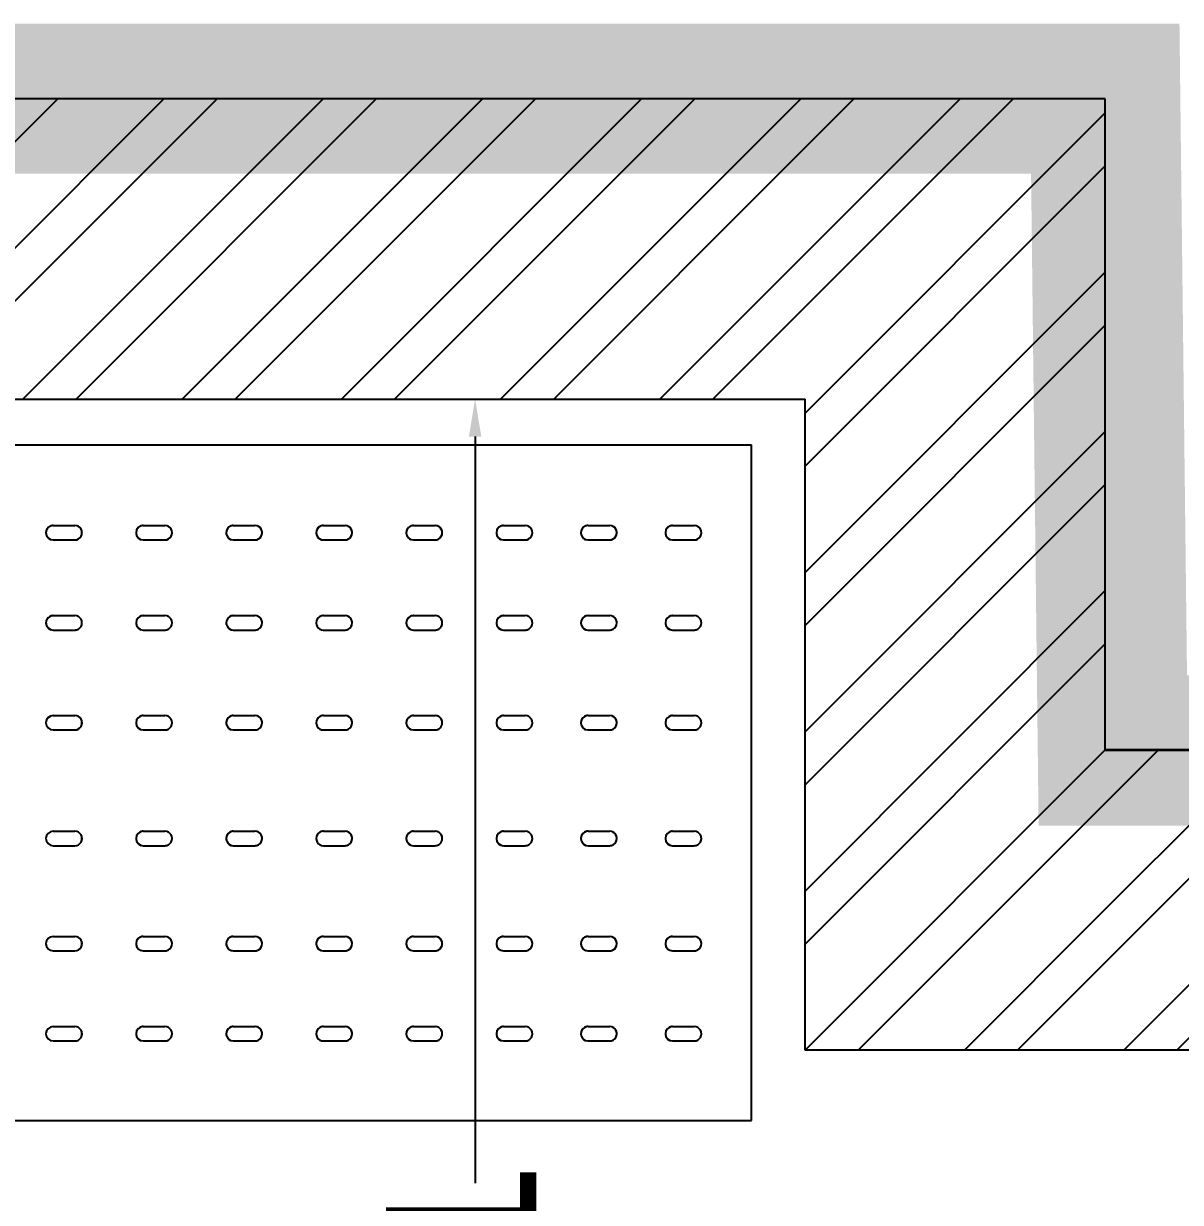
# Model space of a CAD drawing. Extents: x -2975 to 7327, y -1166 to 1029.
# Drawn here: x 774 to 851, y 864.2 to 942.7 of the extents above; entities that cross this region are included whole.
import ezdxf

# ---------------------------------------------------------------- set-up
doc = ezdxf.new("R2010")
doc.units = 0
doc.header["$PDMODE"] = 34
doc.linetypes.add('XR-Mince$0$Anchor Stor (Ground Floor Plan ) Xref$2$Retail Building ( Ground Floor ) Xref$0$HIDDEN', pattern=[0.375, 0.25, -0.125])
doc.linetypes.add('XR-Mince$0$LOWER LEVEL GROUND FLOOR$0$DASHDOT', pattern=[25.4, 12.7, -6.35, 0, -6.35])
for name, color, linetype in [('E-TEXT-LIGHTING', 7, 'Continuous'), ('M-FIRE FIGHTING-2 INCH', 1, 'Continuous'), ('XR-Mince$0$004-002-APX-LVL-02-ZONE08$0$A-WALL-FULL', 8, 'Continuous'), ('XR-Mince$0$D2-03-04 PLAN$0$A-SECT-004L', 8, 'Continuous'), ('XR-Mince$0$EQUIPMENT', 15, 'Continuous'), ('XR-Mince$0$EQUIPMENTS', 15, 'Continuous'), ('XR-Mince$0$fur dashed', 15, 'XR-Mince$0$Anchor Stor (Ground Floor Plan ) Xref$2$Retail Building ( Ground Floor ) Xref$0$HIDDEN'), ('XR-Mince$0$hatch-wall', 8, 'Continuous'), ('XR-Mince$0$lease line', 8, 'Continuous'), ('XR-Mince$0$TAXT', 8, 'Continuous')]:
    doc.layers.add(name, color=color, linetype=linetype)
doc.styles.get("Standard").update_dxf_attribs({"font": 'arial.ttf'})
doc.dimstyles.new('ISO-25', dxfattribs={"dimtxt": 10, "dimasz": 2.5, "dimexe": 1.25, "dimexo": 0.625, "dimtad": 0, "dimtxsty": 'Standard', "dimcen": 2.5, "dimadec": 0, "dimazin": 0, "dimtfac": 1, "dimtix": 1, "dimtmove": 0, "dimatfit": 3, "dimfxl": 1, "dimarcsym": 0})
pattern_1 = [(45, (8569.7315, 21091.42), (-5.3033009, 5.3033009), []), (45, (8573.267, 21091.42), (-5.3033009, 5.3033009), [])]

# ---------------------------------------------------------------- blocks, each defined once
blk = doc.blocks.new('XR-Mince$0$A$C27630E02')
at = {"layer": 'XR-Mince$0$EQUIPMENT'}
for p, q in [((0, 1.2), (0, 0)), ((0.45, 1.2), (0.45, 0)), ((0.05382, 0.46513), (0.05382, 0.45073)), ((0.05382, 0.46513), (0.05382, 0.45073)), ((0.06342, 0.46513), (0.06342, 0.45073)), ((0.06342, 0.46513), (0.06342, 0.45073)), ((0.11382, 0.46513), (0.11382, 0.45073)), ((0.11382, 0.46513), (0.11382, 0.45073)), ((0.12342, 0.46513), (0.12342, 0.45073)), ((0.12342, 0.46513), (0.12342, 0.45073)), ((0.18035, 0.46513), (0.18035, 0.45073)), ((0.18035, 0.46513), (0.18035, 0.45073)), ((0.18995, 0.46513), (0.18995, 0.45073)), ((0.18995, 0.46513), (0.18995, 0.45073)), ((0.25738, 0.46513), (0.25738, 0.45073)), ((0.25738, 0.46513), (0.25738, 0.45073)), ((0.26698, 0.46513), (0.26698, 0.45073)), ((0.26698, 0.46513), (0.26698, 0.45073)), ((0.32742, 0.46513), (0.32742, 0.45073)), ((0.32742, 0.46513), (0.32742, 0.45073)), ((0.33702, 0.46513), (0.33702, 0.45073)), ((0.33702, 0.46513), (0.33702, 0.45073)), ((0.38742, 0.46513), (0.38742, 0.45073)), ((0.38742, 0.46513), (0.38742, 0.45073)), ((0.39702, 0.46513), (0.39702, 0.45073)), ((0.39702, 0.46513), (0.39702, 0.45073)), ((0.05382, 0.40513), (0.05382, 0.39073)), ((0.05382, 0.40513), (0.05382, 0.39073)), ((0.06342, 0.40513), (0.06342, 0.39073)), ((0.06342, 0.40513), (0.06342, 0.39073)), ((0.11382, 0.40513), (0.11382, 0.39073)), ((0.11382, 0.40513), (0.11382, 0.39073)), ((0.12342, 0.40513), (0.12342, 0.39073)), ((0.12342, 0.40513), (0.12342, 0.39073)), ((0.18035, 0.40513), (0.18035, 0.39073)), ((0.18035, 0.40513), (0.18035, 0.39073)), ((0.18995, 0.40513), (0.18995, 0.39073)), ((0.18995, 0.40513), (0.18995, 0.39073)), ((0.25738, 0.40513), (0.25738, 0.39073)), ((0.25738, 0.40513), (0.25738, 0.39073)), ((0.26698, 0.40513), (0.26698, 0.39073)), ((0.26698, 0.40513), (0.26698, 0.39073)), ((0.32742, 0.40513), (0.32742, 0.39073)), ((0.32742, 0.40513), (0.32742, 0.39073)), ((0.33702, 0.40513), (0.33702, 0.39073)), ((0.33702, 0.40513), (0.33702, 0.39073)), ((0.38742, 0.40513), (0.38742, 0.39073)), ((0.38742, 0.40513), (0.38742, 0.39073)), ((0.39702, 0.40513), (0.39702, 0.39073)), ((0.39702, 0.40513), (0.39702, 0.39073)), ((0.05382, 0.34513), (0.05382, 0.33073)), ((0.06342, 0.34513), (0.06342, 0.33073)), ((0.11382, 0.34513), (0.11382, 0.33073)), ((0.12342, 0.34513), (0.12342, 0.33073)), ((0.18035, 0.34513), (0.18035, 0.33073)), ((0.18995, 0.34513), (0.18995, 0.33073)), ((0.25738, 0.34513), (0.25738, 0.33073)), ((0.26698, 0.34513), (0.26698, 0.33073)), ((0.32742, 0.34513), (0.32742, 0.33073)), ((0.33702, 0.34513), (0.33702, 0.33073)), ((0.38742, 0.34513), (0.38742, 0.33073)), ((0.39702, 0.34513), (0.39702, 0.33073)), ((0.05382, 0.28513), (0.05382, 0.27073)), ((0.06342, 0.28513), (0.06342, 0.27073)), ((0.11382, 0.28513), (0.11382, 0.27073)), ((0.12342, 0.28513), (0.12342, 0.27073)), ((0.18035, 0.28513), (0.18035, 0.27073)), ((0.18995, 0.28513), (0.18995, 0.27073)), ((0.25738, 0.28513), (0.25738, 0.27073)), ((0.26698, 0.28513), (0.26698, 0.27073)), ((0.32742, 0.28513), (0.32742, 0.27073)), ((0.33702, 0.28513), (0.33702, 0.27073)), ((0.38742, 0.28513), (0.38742, 0.27073)), ((0.39702, 0.28513), (0.39702, 0.27073)), ((0.05382, 0.22513), (0.05382, 0.21073)), ((0.06342, 0.22513), (0.06342, 0.21073)), ((0.11382, 0.22513), (0.11382, 0.21073)), ((0.12342, 0.22513), (0.12342, 0.21073)), ((0.18035, 0.22513), (0.18035, 0.21073)), ((0.18995, 0.22513), (0.18995, 0.21073)), ((0.25738, 0.22513), (0.25738, 0.21073)), ((0.26698, 0.22513), (0.26698, 0.21073)), ((0.32742, 0.22513), (0.32742, 0.21073)), ((0.33702, 0.22513), (0.33702, 0.21073)), ((0.38742, 0.22513), (0.38742, 0.21073)), ((0.39702, 0.22513), (0.39702, 0.21073)), ((0.05382, 0.16513), (0.05382, 0.15073)), ((0.06342, 0.16513), (0.06342, 0.15073)), ((0.11382, 0.16513), (0.11382, 0.15073)), ((0.12342, 0.16513), (0.12342, 0.15073)), ((0.18035, 0.16513), (0.18035, 0.15073)), ((0.18995, 0.16513), (0.18995, 0.15073)), ((0.25738, 0.16513), (0.25738, 0.15073)), ((0.26698, 0.16513), (0.26698, 0.15073)), ((0.32742, 0.16513), (0.32742, 0.15073)), ((0.33702, 0.16513), (0.33702, 0.15073)), ((0.38742, 0.16513), (0.38742, 0.15073)), ((0.39702, 0.16513), (0.39702, 0.15073)), ((0.05382, 0.10883), (0.05382, 0.09443)), ((0.06342, 0.10883), (0.06342, 0.09443)), ((0.11382, 0.10883), (0.11382, 0.09443)), ((0.12342, 0.10883), (0.12342, 0.09443)), ((0.18035, 0.10883), (0.18035, 0.09443)), ((0.18995, 0.10883), (0.18995, 0.09443)), ((0.25738, 0.10883), (0.25738, 0.09443)), ((0.26698, 0.10883), (0.26698, 0.09443)), ((0.32742, 0.10883), (0.32742, 0.09443)), ((0.33702, 0.10883), (0.33702, 0.09443)), ((0.38742, 0.10883), (0.38742, 0.09443)), ((0.39702, 0.10883), (0.39702, 0.09443)), ((0.05382, 0.05253), (0.05382, 0.03813)), ((0.06342, 0.05253), (0.06342, 0.03813)), ((0.11382, 0.05253), (0.11382, 0.03813)), ((0.12342, 0.05253), (0.12342, 0.03813)), ((0.18035, 0.05253), (0.18035, 0.03813)), ((0.18995, 0.05253), (0.18995, 0.03813)), ((0.25738, 0.05253), (0.25738, 0.03813)), ((0.26698, 0.05253), (0.26698, 0.03813)), ((0.32742, 0.05253), (0.32742, 0.03813)), ((0.33702, 0.05253), (0.33702, 0.03813)), ((0.38742, 0.05253), (0.38742, 0.03813)), ((0.39702, 0.05253), (0.39702, 0.03813)), ((0.45, 0), (0, 0))]:
    blk.add_line(p, q, dxfattribs=at)
at = {"layer": 'XR-Mince$0$EQUIPMENT', "extrusion": (0, 0, -1)}
for centre, major_axis, start_param, end_param in [((0.05862, 0.46513), (0.00339, 0.00339), 3.926991, 7.068583), ((0.05862, 0.46513), (0.00339, 0.00339), 3.926991, 7.068583), ((0.11862, 0.46513), (0.00339, 0.00339), 3.926991, 7.068583), ((0.11862, 0.46513), (0.00339, 0.00339), 3.926991, 7.068583), ((0.18515, 0.46513), (0.00339, 0.00339), 3.926991, 7.068583), ((0.18515, 0.46513), (0.00339, 0.00339), 3.926991, 7.068583), ((0.26218, 0.46513), (0.00339, 0.00339), 3.926991, 7.068583), ((0.26218, 0.46513), (0.00339, 0.00339), 3.926991, 7.068583), ((0.33222, 0.46513), (0.00339, 0.00339), 3.926991, 7.068583), ((0.33222, 0.46513), (0.00339, 0.00339), 3.926991, 7.068583), ((0.39222, 0.46513), (0.00339, 0.00339), 3.926991, 7.068583), ((0.39222, 0.46513), (0.00339, 0.00339), 3.926991, 7.068583), ((0.05862, 0.45073), (-0.00339, 0.00339), 2.356194, 5.497787), ((0.05862, 0.45073), (-0.00339, 0.00339), 2.356194, 5.497787), ((0.11862, 0.45073), (-0.00339, 0.00339), 2.356194, 5.497787), ((0.11862, 0.45073), (-0.00339, 0.00339), 2.356194, 5.497787), ((0.18515, 0.45073), (-0.00339, 0.00339), 2.356194, 5.497787), ((0.18515, 0.45073), (-0.00339, 0.00339), 2.356194, 5.497787), ((0.26218, 0.45073), (-0.00339, 0.00339), 2.356194, 5.497787), ((0.26218, 0.45073), (-0.00339, 0.00339), 2.356194, 5.497787), ((0.33222, 0.45073), (-0.00339, 0.00339), 2.356194, 5.497787), ((0.33222, 0.45073), (-0.00339, 0.00339), 2.356194, 5.497787), ((0.39222, 0.45073), (-0.00339, 0.00339), 2.356194, 5.497787), ((0.39222, 0.45073), (-0.00339, 0.00339), 2.356194, 5.497787), ((0.05862, 0.40513), (0.00339, 0.00339), 3.926991, 7.068583), ((0.05862, 0.40513), (0.00339, 0.00339), 3.926991, 7.068583), ((0.11862, 0.40513), (0.00339, 0.00339), 3.926991, 7.068583), ((0.11862, 0.40513), (0.00339, 0.00339), 3.926991, 7.068583), ((0.18515, 0.40513), (0.00339, 0.00339), 3.926991, 7.068583), ((0.18515, 0.40513), (0.00339, 0.00339), 3.926991, 7.068583), ((0.26218, 0.40513), (0.00339, 0.00339), 3.926991, 7.068583), ((0.26218, 0.40513), (0.00339, 0.00339), 3.926991, 7.068583), ((0.33222, 0.40513), (0.00339, 0.00339), 3.926991, 7.068583), ((0.33222, 0.40513), (0.00339, 0.00339), 3.926991, 7.068583), ((0.39222, 0.40513), (0.00339, 0.00339), 3.926991, 7.068583), ((0.39222, 0.40513), (0.00339, 0.00339), 3.926991, 7.068583), ((0.05862, 0.39073), (0.00339, 0.00339), 0.785398, 3.926991), ((0.05862, 0.39073), (0.00339, 0.00339), 0.785398, 3.926991), ((0.11862, 0.39073), (0.00339, 0.00339), 0.785398, 3.926991), ((0.11862, 0.39073), (0.00339, 0.00339), 0.785398, 3.926991), ((0.18515, 0.39073), (0.00339, 0.00339), 0.785398, 3.926991), ((0.18515, 0.39073), (0.00339, 0.00339), 0.785398, 3.926991), ((0.26218, 0.39073), (0.00339, 0.00339), 0.785398, 3.926991), ((0.26218, 0.39073), (0.00339, 0.00339), 0.785398, 3.926991), ((0.33222, 0.39073), (0.00339, 0.00339), 0.785398, 3.926991), ((0.33222, 0.39073), (0.00339, 0.00339), 0.785398, 3.926991), ((0.39222, 0.39073), (0.00339, 0.00339), 0.785398, 3.926991), ((0.39222, 0.39073), (0.00339, 0.00339), 0.785398, 3.926991), ((0.05862, 0.34513), (0.00339, 0.00339), 3.926991, 7.068583), ((0.11862, 0.34513), (0.00339, 0.00339), 3.926991, 7.068583), ((0.18515, 0.34513), (0.00339, 0.00339), 3.926991, 7.068583), ((0.26218, 0.34513), (0.00339, 0.00339), 3.926991, 7.068583), ((0.33222, 0.34513), (0.00339, 0.00339), 3.926991, 7.068583), ((0.39222, 0.34513), (0.00339, 0.00339), 3.926991, 7.068583), ((0.05862, 0.33073), (0.00339, 0.00339), 0.785398, 3.926991), ((0.11862, 0.33073), (0.00339, 0.00339), 0.785398, 3.926991), ((0.18515, 0.33073), (0.00339, 0.00339), 0.785398, 3.926991), ((0.26218, 0.33073), (0.00339, 0.00339), 0.785398, 3.926991), ((0.33222, 0.33073), (0.00339, 0.00339), 0.785398, 3.926991), ((0.39222, 0.33073), (0.00339, 0.00339), 0.785398, 3.926991), ((0.05862, 0.28513), (-0.00339, 0.00339), 5.497787, 8.63938), ((0.11862, 0.28513), (-0.00339, 0.00339), 5.497787, 8.63938), ((0.18515, 0.28513), (-0.00339, 0.00339), 5.497787, 8.63938), ((0.26218, 0.28513), (-0.00339, 0.00339), 5.497787, 8.63938), ((0.33222, 0.28513), (-0.00339, 0.00339), 5.497787, 8.63938), ((0.39222, 0.28513), (-0.00339, 0.00339), 5.497787, 8.63938), ((0.05862, 0.27073), (-0.00339, 0.00339), 2.356194, 5.497787), ((0.11862, 0.27073), (-0.00339, 0.00339), 2.356194, 5.497787), ((0.18515, 0.27073), (-0.00339, 0.00339), 2.356194, 5.497787), ((0.26218, 0.27073), (-0.00339, 0.00339), 2.356194, 5.497787), ((0.33222, 0.27073), (-0.00339, 0.00339), 2.356194, 5.497787), ((0.39222, 0.27073), (-0.00339, 0.00339), 2.356194, 5.497787), ((0.05862, 0.22513), (0.00339, 0.00339), 3.926991, 7.068583), ((0.11862, 0.22513), (0.00339, 0.00339), 3.926991, 7.068583), ((0.18515, 0.22513), (0.00339, 0.00339), 3.926991, 7.068583), ((0.26218, 0.22513), (0.00339, 0.00339), 3.926991, 7.068583), ((0.33222, 0.22513), (0.00339, 0.00339), 3.926991, 7.068583), ((0.39222, 0.22513), (0.00339, 0.00339), 3.926991, 7.068583), ((0.05862, 0.21073), (0.00339, 0.00339), 0.785398, 3.926991), ((0.11862, 0.21073), (0.00339, 0.00339), 0.785398, 3.926991), ((0.18515, 0.21073), (0.00339, 0.00339), 0.785398, 3.926991), ((0.26218, 0.21073), (0.00339, 0.00339), 0.785398, 3.926991), ((0.33222, 0.21073), (0.00339, 0.00339), 0.785398, 3.926991), ((0.39222, 0.21073), (0.00339, 0.00339), 0.785398, 3.926991), ((0.05862, 0.16513), (0.00339, 0.00339), 3.926991, 7.068583), ((0.11862, 0.16513), (0.00339, 0.00339), 3.926991, 7.068583), ((0.18515, 0.16513), (0.00339, 0.00339), 3.926991, 7.068583), ((0.26218, 0.16513), (0.00339, 0.00339), 3.926991, 7.068583), ((0.33222, 0.16513), (0.00339, 0.00339), 3.926991, 7.068583), ((0.39222, 0.16513), (0.00339, 0.00339), 3.926991, 7.068583), ((0.05862, 0.15073), (0.00339, 0.00339), 0.785398, 3.926991), ((0.11862, 0.15073), (0.00339, 0.00339), 0.785398, 3.926991), ((0.18515, 0.15073), (0.00339, 0.00339), 0.785398, 3.926991), ((0.26218, 0.15073), (0.00339, 0.00339), 0.785398, 3.926991), ((0.33222, 0.15073), (0.00339, 0.00339), 0.785398, 3.926991), ((0.39222, 0.15073), (0.00339, 0.00339), 0.785398, 3.926991), ((0.05862, 0.10883), (0.00339, 0.00339), 3.926991, 7.068583), ((0.11862, 0.10883), (0.00339, 0.00339), 3.926991, 7.068583), ((0.18515, 0.10883), (0.00339, 0.00339), 3.926991, 7.068583), ((0.26218, 0.10883), (0.00339, 0.00339), 3.926991, 7.068583), ((0.33222, 0.10883), (0.00339, 0.00339), 3.926991, 7.068583), ((0.39222, 0.10883), (0.00339, 0.00339), 3.926991, 7.068583), ((0.05862, 0.09443), (0.00339, 0.00339), 0.785398, 3.926991), ((0.11862, 0.09443), (0.00339, 0.00339), 0.785398, 3.926991), ((0.18515, 0.09443), (0.00339, 0.00339), 0.785398, 3.926991), ((0.26218, 0.09443), (0.00339, 0.00339), 0.785398, 3.926991), ((0.33222, 0.09443), (0.00339, 0.00339), 0.785398, 3.926991), ((0.39222, 0.09443), (0.00339, 0.00339), 0.785398, 3.926991), ((0.05862, 0.05253), (0.00339, 0.00339), 3.926991, 7.068583), ((0.11862, 0.05253), (0.00339, 0.00339), 3.926991, 7.068583), ((0.18515, 0.05253), (0.00339, 0.00339), 3.926991, 7.068583), ((0.26218, 0.05253), (0.00339, 0.00339), 3.926991, 7.068583), ((0.33222, 0.05253), (0.00339, 0.00339), 3.926991, 7.068583), ((0.39222, 0.05253), (0.00339, 0.00339), 3.926991, 7.068583), ((0.05862, 0.03813), (0.00339, 0.00339), 0.785398, 3.926991), ((0.11862, 0.03813), (0.00339, 0.00339), 0.785398, 3.926991), ((0.18515, 0.03813), (0.00339, 0.00339), 0.785398, 3.926991), ((0.26218, 0.03813), (0.00339, 0.00339), 0.785398, 3.926991), ((0.33222, 0.03813), (0.00339, 0.00339), 0.785398, 3.926991), ((0.39222, 0.03813), (0.00339, 0.00339), 0.785398, 3.926991)]:
    blk.add_ellipse(centre, major_axis=major_axis, ratio=1, start_param=start_param, end_param=end_param, dxfattribs=at)
blk = doc.blocks.new('XR-Mince$0$Equipment')
at = {"layer": 'XR-Mince$0$EQUIPMENTS', "linetype": 'ByBlock'}
for p, q in [((775.944, 896.643, 0), (777.384, 896.643, 0)), ((775.944, 896.643, 0), (777.384, 896.643, 0)), ((775.944, 895.683, 0), (777.384, 895.683, 0)), ((775.944, 895.683, 0), (777.384, 895.683, 0)), ((775.944, 888.939, 0), (777.384, 888.939, 0)), ((775.944, 888.939, 0), (777.384, 888.939, 0)), ((775.944, 887.979, 0), (777.384, 887.979, 0)), ((775.944, 887.979, 0), (777.384, 887.979, 0)), ((775.944, 881.935, 0), (777.384, 881.935, 0)), ((775.944, 881.935, 0), (777.384, 881.935, 0)), ((775.944, 880.975, 0), (777.384, 880.975, 0)), ((775.944, 880.975, 0), (777.384, 880.975, 0)), ((775.944, 875.935, 0), (777.384, 875.935, 0)), ((775.944, 875.935, 0), (777.384, 875.935, 0)), ((775.944, 874.975, 0), (777.384, 874.975, 0)), ((775.944, 874.975, 0), (777.384, 874.975, 0)), ((702.457, 869.677, 0), (822.457, 869.677, 0))]:
    blk.add_line(p, q, dxfattribs=at)
for centre, major_axis, start_param, end_param in [((775.944, 896.163, 0), (-0.339, -0.339), 3.926991, 7.068583), ((775.944, 896.163, 0), (-0.339, -0.339), 3.926991, 7.068583), ((777.384, 896.163, 0), (-0.339, 0.339), 2.356194, 5.497787), ((777.384, 896.163, 0), (-0.339, 0.339), 2.356194, 5.497787), ((775.944, 888.459, 0), (-0.339, -0.339), 3.926991, 7.068583), ((775.944, 888.459, 0), (-0.339, -0.339), 3.926991, 7.068583), ((777.384, 888.459, 0), (-0.339, 0.339), 2.356194, 5.497787), ((777.384, 888.459, 0), (-0.339, 0.339), 2.356194, 5.497787), ((775.944, 881.455, 0), (-0.339, -0.339), 3.926991, 7.068583), ((775.944, 881.455, 0), (-0.339, -0.339), 3.926991, 7.068583), ((777.384, 881.455, 0), (-0.339, 0.339), 2.356194, 5.497787), ((777.384, 881.455, 0), (-0.339, 0.339), 2.356194, 5.497787), ((775.944, 875.455, 0), (-0.339, -0.339), 3.926991, 7.068583), ((775.944, 875.455, 0), (-0.339, -0.339), 3.926991, 7.068583), ((777.384, 875.455, 0), (-0.339, 0.339), 2.356194, 5.497787), ((777.384, 875.455, 0), (-0.339, 0.339), 2.356194, 5.497787)]:
    blk.add_ellipse(centre, major_axis=major_axis, ratio=1, start_param=start_param, end_param=end_param, dxfattribs=at)
at = {"layer": 'XR-Mince$0$EQUIPMENTS', "linetype": 'ByBlock', "xscale": -99.99999999999997, "yscale": 99.99999999999997, "zscale": 100, "rotation": 89.99999999999905}
blk.add_blockref('XR-Mince$0$A$C27630E02', (822.456, 914.677, 0), dxfattribs=at)
blk = doc.blocks.new('XR-Mince')
at = {"layer": 'XR-Mince$0$hatch-wall', "ltscale": 100}
h = blk.add_hatch(dxfattribs=at)
h.set_pattern_fill('ANSI32', color=256, scale=20, style=0)
h.set_pattern_definition(pattern_1)
h.paths.add_polyline_path([(826.027, 917.714), (826.027, 937.714), (-54.973, 937.714), (-54.973, 937.714), (-74.973, 937.714), (-74.973, -352.286), (-97.473, -352.286), (-97.473, -372.286), (-74.973, -372.286), (-54.973, -372.286), (75.027, -372.286), (75.027, 352.714), (55.027, 352.714), (55.027, -352.286), (-54.973, -352.286), (-55.237, 352.629), (55.027, 352.629), (55.027, 372.629), (-54.973, 372.629), (-54.973, 917.714)])
h.paths.add_polyline_path([(946.027, 874.364), (966.027, 874.364), (975.027, 874.364), (975.027, 894.364), (966.027, 894.364), (966.027, 937.714), (946.027, 937.714)])
h = blk.add_hatch(dxfattribs=at)
h.set_pattern_fill('ANSI32', color=256, scale=20, style=0)
h.set_pattern_definition(pattern_1)
h.paths.add_polyline_path([(826.027, 874.364), (846.027, 874.364), (846.027, 937.714), (826.027, 937.714)])
h = blk.add_hatch(dxfattribs=at)
h.set_pattern_fill('ANSI32', color=256, scale=20, style=0)
h.set_pattern_definition(pattern_1)
h.paths.add_polyline_path([(826.027, 874.364), (846.027, 874.364), (846.027, 937.714), (826.027, 937.714)])
h = blk.add_hatch(dxfattribs=at)
h.set_pattern_fill('ANSI32', color=256, scale=20, style=0)
h.set_pattern_definition(pattern_1)
h.paths.add_polyline_path([(850.026, 894.314), (849.096, 894.314), (847.06, 894.348), (847.033, 894.314), (846.027, 894.314), (846.027, 874.364), (946.027, 874.364), (946.027, 894.314), (945.077, 894.314), (942.829, 894.315), (942.828, 894.314), (941.588, 894.314), (939.439, 894.315), (939.438, 894.314), (938.509, 894.314), (938.509, 894.364), (924.511, 894.364), (924.511, 894.314), (923.582, 894.314), (921.433, 894.316), (921.432, 894.314), (920.192, 894.314), (917.944, 894.316), (917.943, 894.314), (917.013, 894.314), (850.026, 894.362)])
h = blk.add_hatch(dxfattribs=at)
h.set_pattern_fill('ANSI32', color=256, scale=20, style=0)
h.set_pattern_definition(pattern_1)
h.paths.add_polyline_path([(850.026, 894.314), (849.096, 894.314), (847.06, 894.348), (847.033, 894.314), (846.027, 894.314), (846.027, 874.364), (946.027, 874.364), (946.027, 894.314), (945.077, 894.314), (942.829, 894.315), (942.828, 894.314), (941.588, 894.314), (939.439, 894.315), (939.438, 894.314), (938.509, 894.314), (938.509, 894.364), (924.511, 894.364), (924.511, 894.314), (923.582, 894.314), (921.433, 894.316), (921.432, 894.314), (920.192, 894.314), (917.944, 894.316), (917.943, 894.314), (917.013, 894.314), (850.026, 894.362)])
at = {"layer": 'XR-Mince$0$004-002-APX-LVL-02-ZONE08$0$A-WALL-FULL'}
for p, q in [((846.027, 937.714), (826.027, 937.714)), ((846.027, 937.714), (826.027, 937.714)), ((826.027, 874.364), (826.027, 917.714))]:
    blk.add_line(p, q, dxfattribs=at)
at = {"layer": 'XR-Mince$0$D2-03-04 PLAN$0$A-SECT-004L', "ltscale": 0.25}
for p, q in [((846.027, 937.714), (-74.973, 937.714)), ((846.027, 937.714), (-74.973, 937.714)), ((846.027, 894.364), (846.027, 937.714)), ((846.027, 894.314), (846.027, 937.714)), ((846.027, 894.364), (846.027, 937.714)), ((846.027, 894.314), (846.027, 937.714)), ((-54.973, 917.714), (826.027, 917.714)), ((-54.973, 917.714), (826.027, 917.714)), ((826.027, 874.364), (826.027, 917.714)), ((946.027, 894.364), (846.027, 894.364)), ((966.027, 894.364), (846.027, 894.314)), ((946.027, 894.364), (846.027, 894.364)), ((966.027, 894.364), (846.027, 894.314)), ((975.027, 874.364), (826.027, 874.364)), ((975.027, 874.364), (826.027, 874.364))]:
    blk.add_line(p, q, dxfattribs=at)
at = {"layer": 'XR-Mince$0$fur dashed'}
for p, q in [((702.457, 914.677, 0), (822.457, 914.677, 0)), ((822.457, 869.677, 0), (822.457, 914.677, 0)), ((775.944, 909.295, 0), (777.384, 909.295, 0)), ((775.944, 909.295, 0), (777.384, 909.295, 0)), ((781.944, 909.295, 0), (783.384, 909.295, 0)), ((781.944, 909.295, 0), (783.384, 909.295, 0)), ((787.944, 909.295, 0), (789.384, 909.295, 0)), ((793.944, 909.295, 0), (795.384, 909.295, 0)), ((799.944, 909.295, 0), (801.384, 909.295, 0)), ((805.944, 909.295, 0), (807.384, 909.295, 0)), ((811.574, 909.295, 0), (813.014, 909.295, 0)), ((817.203, 909.295, 0), (818.643, 909.295, 0)), ((775.944, 908.335, 0), (777.384, 908.335, 0)), ((775.944, 908.335, 0), (777.384, 908.335, 0)), ((781.944, 908.335, 0), (783.384, 908.335, 0)), ((781.944, 908.335, 0), (783.384, 908.335, 0)), ((787.944, 908.335, 0), (789.384, 908.335, 0)), ((793.944, 908.335, 0), (795.384, 908.335, 0)), ((799.944, 908.335, 0), (801.384, 908.335, 0)), ((805.944, 908.335, 0), (807.384, 908.335, 0)), ((811.574, 908.335, 0), (813.014, 908.335, 0)), ((817.203, 908.335, 0), (818.643, 908.335, 0)), ((775.944, 903.295, 0), (777.384, 903.295, 0)), ((775.944, 903.295, 0), (777.384, 903.295, 0)), ((781.944, 903.295, 0), (783.384, 903.295, 0)), ((781.944, 903.295, 0), (783.384, 903.295, 0)), ((787.944, 903.295, 0), (789.384, 903.295, 0)), ((793.944, 903.295, 0), (795.384, 903.295, 0)), ((799.944, 903.295, 0), (801.384, 903.295, 0)), ((805.944, 903.295, 0), (807.384, 903.295, 0)), ((811.574, 903.295, 0), (813.014, 903.295, 0)), ((817.203, 903.295, 0), (818.643, 903.295, 0)), ((775.944, 902.335, 0), (777.384, 902.335, 0)), ((775.944, 902.335, 0), (777.384, 902.335, 0)), ((781.944, 902.335, 0), (783.384, 902.335, 0)), ((781.944, 902.335, 0), (783.384, 902.335, 0)), ((787.944, 902.335, 0), (789.384, 902.335, 0)), ((793.944, 902.335, 0), (795.384, 902.335, 0)), ((799.944, 902.335, 0), (801.384, 902.335, 0)), ((805.944, 902.335, 0), (807.384, 902.335, 0)), ((811.574, 902.335, 0), (813.014, 902.335, 0)), ((817.203, 902.335, 0), (818.643, 902.335, 0)), ((781.944, 896.643, 0), (783.384, 896.643, 0)), ((781.944, 896.643, 0), (783.384, 896.643, 0)), ((787.944, 896.643, 0), (789.384, 896.643, 0)), ((793.944, 896.643, 0), (795.384, 896.643, 0)), ((799.944, 896.643, 0), (801.384, 896.643, 0)), ((805.944, 896.643, 0), (807.384, 896.643, 0)), ((811.574, 896.643, 0), (813.014, 896.643, 0)), ((817.203, 896.643, 0), (818.643, 896.643, 0)), ((781.944, 895.683, 0), (783.384, 895.683, 0)), ((781.944, 895.683, 0), (783.384, 895.683, 0)), ((787.944, 895.683, 0), (789.384, 895.683, 0)), ((793.944, 895.683, 0), (795.384, 895.683, 0)), ((799.944, 895.683, 0), (801.384, 895.683, 0)), ((805.944, 895.683, 0), (807.384, 895.683, 0)), ((811.574, 895.683, 0), (813.014, 895.683, 0)), ((817.203, 895.683, 0), (818.643, 895.683, 0)), ((781.944, 888.939, 0), (783.384, 888.939, 0)), ((781.944, 888.939, 0), (783.384, 888.939, 0)), ((787.944, 888.939, 0), (789.384, 888.939, 0)), ((793.944, 888.939, 0), (795.384, 888.939, 0)), ((799.944, 888.939, 0), (801.384, 888.939, 0)), ((805.944, 888.939, 0), (807.384, 888.939, 0)), ((811.574, 888.939, 0), (813.014, 888.939, 0)), ((817.203, 888.939, 0), (818.643, 888.939, 0)), ((781.944, 887.979, 0), (783.384, 887.979, 0)), ((781.944, 887.979, 0), (783.384, 887.979, 0)), ((787.944, 887.979, 0), (789.384, 887.979, 0)), ((793.944, 887.979, 0), (795.384, 887.979, 0)), ((799.944, 887.979, 0), (801.384, 887.979, 0)), ((805.944, 887.979, 0), (807.384, 887.979, 0)), ((811.574, 887.979, 0), (813.014, 887.979, 0)), ((817.203, 887.979, 0), (818.643, 887.979, 0)), ((781.944, 881.935, 0), (783.384, 881.935, 0)), ((781.944, 881.935, 0), (783.384, 881.935, 0)), ((787.944, 881.935, 0), (789.384, 881.935, 0)), ((793.944, 881.935, 0), (795.384, 881.935, 0)), ((799.944, 881.935, 0), (801.384, 881.935, 0)), ((805.944, 881.935, 0), (807.384, 881.935, 0)), ((811.574, 881.935, 0), (813.014, 881.935, 0)), ((817.203, 881.935, 0), (818.643, 881.935, 0)), ((781.944, 880.975, 0), (783.384, 880.975, 0)), ((781.944, 880.975, 0), (783.384, 880.975, 0)), ((787.944, 880.975, 0), (789.384, 880.975, 0)), ((793.944, 880.975, 0), (795.384, 880.975, 0)), ((799.944, 880.975, 0), (801.384, 880.975, 0)), ((805.944, 880.975, 0), (807.384, 880.975, 0)), ((811.574, 880.975, 0), (813.014, 880.975, 0)), ((817.203, 880.975, 0), (818.643, 880.975, 0)), ((781.944, 875.935, 0), (783.384, 875.935, 0)), ((781.944, 875.935, 0), (783.384, 875.935, 0)), ((787.944, 875.935, 0), (789.384, 875.935, 0)), ((793.944, 875.935, 0), (795.384, 875.935, 0)), ((799.944, 875.935, 0), (801.384, 875.935, 0)), ((805.944, 875.935, 0), (807.384, 875.935, 0)), ((811.574, 875.935, 0), (813.014, 875.935, 0)), ((817.203, 875.935, 0), (818.643, 875.935, 0)), ((781.944, 874.975, 0), (783.384, 874.975, 0)), ((781.944, 874.975, 0), (783.384, 874.975, 0)), ((787.944, 874.975, 0), (789.384, 874.975, 0)), ((793.944, 874.975, 0), (795.384, 874.975, 0)), ((799.944, 874.975, 0), (801.384, 874.975, 0)), ((805.944, 874.975, 0), (807.384, 874.975, 0)), ((811.574, 874.975, 0), (813.014, 874.975, 0)), ((817.203, 874.975, 0), (818.643, 874.975, 0))]:
    blk.add_line(p, q, dxfattribs=at)
for centre, major_axis, start_param, end_param in [((775.944, 908.815, 0), (-0.339, -0.339), 3.926991, 7.068583), ((775.944, 908.815, 0), (-0.339, -0.339), 3.926991, 7.068583), ((777.384, 908.815, 0), (-0.339, 0.339), 2.356194, 5.497787), ((777.384, 908.815, 0), (-0.339, 0.339), 2.356194, 5.497787), ((781.944, 908.815, 0), (-0.339, -0.339), 3.926991, 7.068583), ((781.944, 908.815, 0), (-0.339, -0.339), 3.926991, 7.068583), ((783.384, 908.815, 0), (-0.339, -0.339), 0.785398, 3.926991), ((783.384, 908.815, 0), (-0.339, -0.339), 0.785398, 3.926991), ((787.944, 908.815, 0), (-0.339, -0.339), 3.926991, 7.068583), ((789.384, 908.815, 0), (-0.339, -0.339), 0.785398, 3.926991), ((793.944, 908.815, 0), (-0.339, 0.339), 5.497787, 8.63938), ((795.384, 908.815, 0), (-0.339, 0.339), 2.356194, 5.497787), ((799.944, 908.815, 0), (-0.339, -0.339), 3.926991, 7.068583), ((801.384, 908.815, 0), (-0.339, -0.339), 0.785398, 3.926991), ((805.944, 908.815, 0), (-0.339, -0.339), 3.926991, 7.068583), ((807.384, 908.815, 0), (-0.339, -0.339), 0.785398, 3.926991), ((811.574, 908.815, 0), (-0.339, -0.339), 3.926991, 7.068583), ((813.014, 908.815, 0), (-0.339, -0.339), 0.785398, 3.926991), ((817.203, 908.815, 0), (-0.339, -0.339), 3.926991, 7.068583), ((818.643, 908.815, 0), (-0.339, -0.339), 0.785398, 3.926991), ((775.944, 902.815, 0), (-0.339, -0.339), 3.926991, 7.068583), ((775.944, 902.815, 0), (-0.339, -0.339), 3.926991, 7.068583), ((777.384, 902.815, 0), (-0.339, 0.339), 2.356194, 5.497787), ((777.384, 902.815, 0), (-0.339, 0.339), 2.356194, 5.497787), ((781.944, 902.815, 0), (-0.339, -0.339), 3.926991, 7.068583), ((781.944, 902.815, 0), (-0.339, -0.339), 3.926991, 7.068583), ((783.384, 902.815, 0), (-0.339, -0.339), 0.785398, 3.926991), ((783.384, 902.815, 0), (-0.339, -0.339), 0.785398, 3.926991), ((787.944, 902.815, 0), (-0.339, -0.339), 3.926991, 7.068583), ((789.384, 902.815, 0), (-0.339, -0.339), 0.785398, 3.926991), ((793.944, 902.815, 0), (-0.339, 0.339), 5.497787, 8.63938), ((795.384, 902.815, 0), (-0.339, 0.339), 2.356194, 5.497787), ((799.944, 902.815, 0), (-0.339, -0.339), 3.926991, 7.068583), ((801.384, 902.815, 0), (-0.339, -0.339), 0.785398, 3.926991), ((805.944, 902.815, 0), (-0.339, -0.339), 3.926991, 7.068583), ((807.384, 902.815, 0), (-0.339, -0.339), 0.785398, 3.926991), ((811.574, 902.815, 0), (-0.339, -0.339), 3.926991, 7.068583), ((813.014, 902.815, 0), (-0.339, -0.339), 0.785398, 3.926991), ((817.203, 902.815, 0), (-0.339, -0.339), 3.926991, 7.068583), ((818.643, 902.815, 0), (-0.339, -0.339), 0.785398, 3.926991), ((781.944, 896.163, 0), (-0.339, -0.339), 3.926991, 7.068583), ((781.944, 896.163, 0), (-0.339, -0.339), 3.926991, 7.068583), ((783.384, 896.163, 0), (-0.339, -0.339), 0.785398, 3.926991), ((783.384, 896.163, 0), (-0.339, -0.339), 0.785398, 3.926991), ((787.944, 896.163, 0), (-0.339, -0.339), 3.926991, 7.068583), ((789.384, 896.163, 0), (-0.339, -0.339), 0.785398, 3.926991), ((793.944, 896.163, 0), (-0.339, 0.339), 5.497787, 8.63938), ((795.384, 896.163, 0), (-0.339, 0.339), 2.356194, 5.497787), ((799.944, 896.163, 0), (-0.339, -0.339), 3.926991, 7.068583), ((801.384, 896.163, 0), (-0.339, -0.339), 0.785398, 3.926991), ((805.944, 896.163, 0), (-0.339, -0.339), 3.926991, 7.068583), ((807.384, 896.163, 0), (-0.339, -0.339), 0.785398, 3.926991), ((811.574, 896.163, 0), (-0.339, -0.339), 3.926991, 7.068583), ((813.014, 896.163, 0), (-0.339, -0.339), 0.785398, 3.926991), ((817.203, 896.163, 0), (-0.339, -0.339), 3.926991, 7.068583), ((818.643, 896.163, 0), (-0.339, -0.339), 0.785398, 3.926991), ((781.944, 888.459, 0), (-0.339, -0.339), 3.926991, 7.068583), ((781.944, 888.459, 0), (-0.339, -0.339), 3.926991, 7.068583), ((783.384, 888.459, 0), (-0.339, -0.339), 0.785398, 3.926991), ((783.384, 888.459, 0), (-0.339, -0.339), 0.785398, 3.926991), ((787.944, 888.459, 0), (-0.339, -0.339), 3.926991, 7.068583), ((789.384, 888.459, 0), (-0.339, -0.339), 0.785398, 3.926991), ((793.944, 888.459, 0), (-0.339, 0.339), 5.497787, 8.63938), ((795.384, 888.459, 0), (-0.339, 0.339), 2.356194, 5.497787), ((799.944, 888.459, 0), (-0.339, -0.339), 3.926991, 7.068583), ((801.384, 888.459, 0), (-0.339, -0.339), 0.785398, 3.926991), ((805.944, 888.459, 0), (-0.339, -0.339), 3.926991, 7.068583), ((807.384, 888.459, 0), (-0.339, -0.339), 0.785398, 3.926991), ((811.574, 888.459, 0), (-0.339, -0.339), 3.926991, 7.068583), ((813.014, 888.459, 0), (-0.339, -0.339), 0.785398, 3.926991), ((817.203, 888.459, 0), (-0.339, -0.339), 3.926991, 7.068583), ((818.643, 888.459, 0), (-0.339, -0.339), 0.785398, 3.926991), ((781.944, 881.455, 0), (-0.339, -0.339), 3.926991, 7.068583), ((781.944, 881.455, 0), (-0.339, -0.339), 3.926991, 7.068583), ((783.384, 881.455, 0), (-0.339, -0.339), 0.785398, 3.926991), ((783.384, 881.455, 0), (-0.339, -0.339), 0.785398, 3.926991), ((787.944, 881.455, 0), (-0.339, -0.339), 3.926991, 7.068583), ((789.384, 881.455, 0), (-0.339, -0.339), 0.785398, 3.926991), ((793.944, 881.455, 0), (-0.339, 0.339), 5.497787, 8.63938), ((795.384, 881.455, 0), (-0.339, 0.339), 2.356194, 5.497787), ((799.944, 881.455, 0), (-0.339, -0.339), 3.926991, 7.068583), ((801.384, 881.455, 0), (-0.339, -0.339), 0.785398, 3.926991), ((805.944, 881.455, 0), (-0.339, -0.339), 3.926991, 7.068583), ((807.384, 881.455, 0), (-0.339, -0.339), 0.785398, 3.926991), ((811.574, 881.455, 0), (-0.339, -0.339), 3.926991, 7.068583), ((813.014, 881.455, 0), (-0.339, -0.339), 0.785398, 3.926991), ((817.203, 881.455, 0), (-0.339, -0.339), 3.926991, 7.068583), ((818.643, 881.455, 0), (-0.339, -0.339), 0.785398, 3.926991), ((781.944, 875.455, 0), (-0.339, -0.339), 3.926991, 7.068583), ((781.944, 875.455, 0), (-0.339, -0.339), 3.926991, 7.068583), ((783.384, 875.455, 0), (-0.339, -0.339), 0.785398, 3.926991), ((783.384, 875.455, 0), (-0.339, -0.339), 0.785398, 3.926991), ((787.944, 875.455, 0), (-0.339, -0.339), 3.926991, 7.068583), ((789.384, 875.455, 0), (-0.339, -0.339), 0.785398, 3.926991), ((793.944, 875.455, 0), (-0.339, 0.339), 5.497787, 8.63938), ((795.384, 875.455, 0), (-0.339, 0.339), 2.356194, 5.497787), ((799.944, 875.455, 0), (-0.339, -0.339), 3.926991, 7.068583), ((801.384, 875.455, 0), (-0.339, -0.339), 0.785398, 3.926991), ((805.944, 875.455, 0), (-0.339, -0.339), 3.926991, 7.068583), ((807.384, 875.455, 0), (-0.339, -0.339), 0.785398, 3.926991), ((811.574, 875.455, 0), (-0.339, -0.339), 3.926991, 7.068583), ((813.014, 875.455, 0), (-0.339, -0.339), 0.785398, 3.926991), ((817.203, 875.455, 0), (-0.339, -0.339), 3.926991, 7.068583), ((818.643, 875.455, 0), (-0.339, -0.339), 0.785398, 3.926991)]:
    blk.add_ellipse(centre, major_axis=major_axis, ratio=1, start_param=start_param, end_param=end_param, dxfattribs=at)
at = {"layer": 'XR-Mince$0$lease line', "linetype": 'XR-Mince$0$LOWER LEVEL GROUND FLOOR$0$DASHDOT', "ltscale": 0.5, "const_width": 10}
blk.add_lwpolyline([(-83.778, -1117.786), (-83.778, -352.286), (-74.973, -352.286), (-74.973, 937.714), (846.027, 937.715), (846.53, 894.314), (1185.027, 894.725), (1185.027, -1117.786), (-83.778, -1117.786)], dxfattribs=at)
at = {"layer": 'XR-Mince$0$TAXT'}
blk.add_blockref('XR-Mince$0$Equipment', (0, 0), dxfattribs=at)
blk = doc.blocks.new('*D77')
at = {"layer": 'Defpoints', "color": 0, "transparency": 16777216}
for p in [(799.831, 917.714), (804.049, 917.714), (799.831, 773.402)]:
    blk.add_point(p, dxfattribs=at)
at = {"layer": 'M-FIRE FIGHTING-2 INCH', "color": 0, "lineweight": -2, "transparency": 16777216}
for p, q in [((800.456, 917.714), (805.299, 917.714)), ((804.049, 915.214), (804.049, 865.504)), ((804.049, 775.902), (804.049, 825.612)), ((800.456, 773.402), (805.299, 773.402))]:
    blk.add_line(p, q, dxfattribs=at)
at = {"layer": 'M-FIRE FIGHTING-2 INCH', "color": 0, "transparency": 16777216}
for points in [[(803.632, 915.214), (804.465, 915.214), (804.049, 917.714)], [(803.632, 775.902), (804.465, 775.902), (804.049, 773.402)]]:
    blk.add_solid(points, dxfattribs=at)
at = {"layer": 'M-FIRE FIGHTING-2 INCH', "color": 0, "transparency": 16777216, "insert": (804.049, 845.558), "char_height": 10, "attachment_point": 5, "rotation": 90}
blk.add_mtext('144,31', dxfattribs=at)

msp = doc.modelspace()

# ---------------------------------------------------------------- block references
at = {"layer": 'E-TEXT-LIGHTING'}
msp.add_blockref('XR-Mince', (0, 0), dxfattribs=at)

# ---------------------------------------------------------------- next in the draw order: dimensions: what is measured, and where the dimension line sits
at = {"layer": 'M-FIRE FIGHTING-2 INCH', "color": 32, "true_color": 0xcd6928}
dim = msp.add_linear_dim(base=(804.049, 917.714), p1=(799.831, 773.402), p2=(799.831, 917.714), angle=90, dimstyle='ISO-25', dxfattribs=at)
dim.commit()
dim.dimension.update_dxf_attribs({"geometry": '*D77', "text_midpoint": (804.049, 845.558)})

doc.saveas('drawing.dxf')
